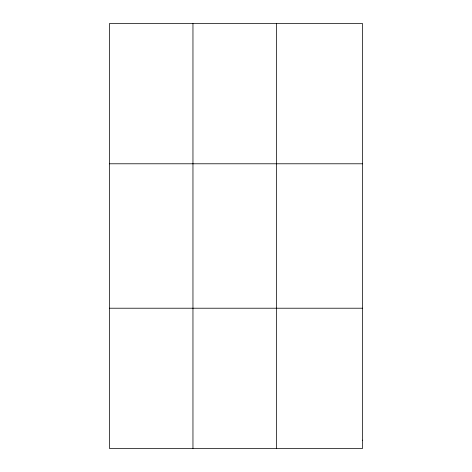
<?xml version="1.0" encoding="UTF-8"?>
<svg xmlns="http://www.w3.org/2000/svg" width="472" height="472" viewBox="0 0 472 472"><rect width="100%" height="100%" fill="white"/><g stroke="black" fill="none" stroke-linecap="round" stroke-linejoin="round"><path stroke-width="0.71" d="M192.959 23.6L192.959 448.4M276.509 23.6L276.509 448.4M109.404 163.784L362.596 163.784M109.404 308.216L362.596 308.216M362.596 440.152L362.596 448.4L109.404 448.4L109.404 23.6L362.596 23.6L362.596 440.152"/></g></svg>
